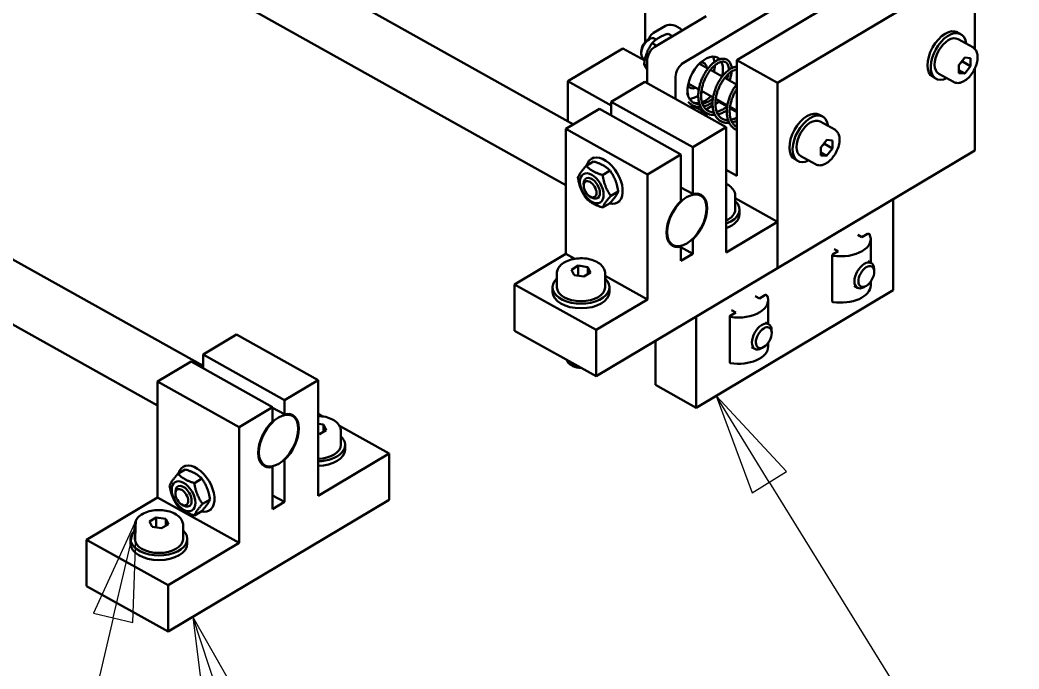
# Model space of a CAD drawing. Header units: millimetres. Extents: x -2685 to 3000, y -4484 to 2121.
# Drawn here: x 2443.1 to 2619.3, y 1311.3 to 1425.7 of the extents above; entities that cross this region are included whole.
import ezdxf

# ---------------------------------------------------------------- set-up
doc = ezdxf.new("R2010")
doc.units = ezdxf.units.MM
doc.header["$LTSCALE"] = 7.142857
doc.layers.add('Symbol (ISO)', color=7, linetype='Continuous', lineweight=25)
doc.layers.add('Visible (ISO)', color=7, linetype='Continuous', lineweight=50)

# ---------------------------------------------------------------- blocks, each defined once
blk = doc.blocks.new('Balloon11')
at = {"layer": 'Symbol (ISO)'}
for p, q in [((347.084, 182.497), (346.301, 184.871)), ((347.559, 182.654), (346.301, 184.871)), ((346.301, 184.871), (346.609, 182.34))]:
    blk.add_line(p, q, dxfattribs=at)
at = {"layer": 'Symbol (ISO)', "flags": 128}
blk.add_lwpolyline([(347.559, 182.654), (346.301, 184.871)], dxfattribs=at)
at = {"layer": 'Symbol (ISO)'}
blk.add_solid([(347.559, 182.654), (346.301, 184.871), (346.609, 182.34), (347.559, 182.654)], dxfattribs=at)
blk = doc.blocks.new('Balloon12')
at = {"layer": 'Symbol (ISO)'}
for p, q in [((344.911, 187.277), (343.847, 184.96)), ((344.334, 184.845), (344.911, 187.277)), ((344.82, 184.729), (344.911, 187.277)), ((344.334, 184.845), (338.619, 160.767)), ((343.847, 184.96), (344.82, 184.729))]:
    blk.add_line(p, q, dxfattribs=at)
at = {"layer": 'Symbol (ISO)', "flags": 128}
blk.add_lwpolyline([(344.82, 184.729), (344.911, 187.277)], dxfattribs=at)
at = {"layer": 'Symbol (ISO)'}
blk.add_solid([(344.82, 184.729), (344.911, 187.277), (343.847, 184.96), (344.82, 184.729)], dxfattribs=at)
blk = doc.blocks.new('Balloon13')
at = {"layer": 'Symbol (ISO)'}
for p, q in [((360.531, 188.197), (359.217, 190.324)), ((360.956, 188.46), (359.217, 190.324)), ((359.217, 190.324), (360.105, 187.934)), ((360.105, 187.934), (360.956, 188.46)), ((360.531, 188.197), (377.034, 161.477))]:
    blk.add_line(p, q, dxfattribs=at)
at = {"layer": 'Symbol (ISO)', "flags": 128}
blk.add_lwpolyline([(360.956, 188.46), (359.217, 190.324)], dxfattribs=at)
at = {"layer": 'Symbol (ISO)'}
blk.add_solid([(360.956, 188.46), (359.217, 190.324), (360.105, 187.934), (360.956, 188.46)], dxfattribs=at)

msp = doc.modelspace()

# ---------------------------------------------------------------- linework, layer by layer
at = {"layer": 'Visible (ISO)'}
for p, q in [((2540.67, 1407.322), (2454.774, 1455.343)), ((2539.357, 1396.6), (2444.858, 1449.43)), ((2569.496, 1418.66), (2604.278, 1439.398)), ((2592.089, 1437.256), (2560.09, 1418.177)), ((2576.68, 1414.644), (2611.462, 1435.382)), ((2611.462, 1435.382), (2611.462, 1420.629)), ((2553.329, 1421.789), (2553.329, 1432.405)), ((2555.062, 1420.989), (2564.105, 1426.38)), ((2554.813, 1423.433), (2556.9, 1424.677)), ((2553.754, 1422.135), (2554.067, 1422.316)), ((2555.269, 1422.277), (2555.021, 1422.416)), ((2557.369, 1423.297), (2558.176, 1422.846)), ((2608.441, 1423.543), (2609.015, 1423.222)), ((2611.114, 1420.903), (2608.527, 1422.349)), ((2539.683, 1414.915), (2549.422, 1420.721)), ((2553.251, 1418.581), (2549.422, 1420.721)), ((2552.644, 1420.151), (2552.654, 1419.789)), ((2554.557, 1421.631), (2555.374, 1421.175)), ((2553.296, 1418.797), (2553.069, 1418.924)), ((2553.67, 1414.61), (2553.67, 1418.526)), ((2569.496, 1418.66), (2576.68, 1414.644)), ((2569.496, 1398.247), (2569.496, 1418.66)), ((2608.652, 1417.778), (2609.697, 1419.104)), ((2609.298, 1418.401), (2610.735, 1417.598)), ((2609.697, 1419.104), (2610.738, 1419.014)), ((2610.738, 1419.014), (2610.735, 1417.598)), ((2553.144, 1417.936), (2553.67, 1417.642)), ((2564.409, 1417.167), (2562.894, 1418.014)), ((2566.927, 1415.76), (2564.851, 1416.92)), ((2608.648, 1416.361), (2608.652, 1417.778)), ((2608.649, 1416.853), (2609.689, 1416.271)), ((2610.735, 1417.598), (2609.689, 1416.271)), ((2611.462, 1417.123), (2611.462, 1402.722)), ((2539.683, 1407.874), (2539.683, 1414.915)), ((2539.683, 1414.915), (2547.356, 1410.625)), ((2547.356, 1411.309), (2553.269, 1414.835)), ((2553.269, 1414.835), (2567.637, 1406.802)), ((2558.699, 1415.715), (2558.699, 1411.799)), ((2569.444, 1414.352), (2567.368, 1415.513)), ((2604.049, 1415.688), (2604.624, 1415.366)), ((2607.698, 1414.793), (2605.112, 1416.239)), ((2609.689, 1416.271), (2608.648, 1416.361)), ((2562.794, 1413.487), (2560.942, 1414.523)), ((2565.311, 1412.08), (2563.26, 1413.227)), ((2576.68, 1414.644), (2576.68, 1381.984)), ((2547.356, 1408.898), (2547.356, 1411.309)), ((2547.356, 1411.309), (2561.724, 1403.277)), ((2565.715, 1410.916), (2566.527, 1411.4)), ((2567.829, 1410.673), (2565.777, 1411.82)), ((2539.357, 1406.539), (2545.27, 1410.065)), ((2545.27, 1410.065), (2559.638, 1402.032)), ((2562.994, 1409.923), (2562.72, 1410.081)), ((2563.478, 1409.583), (2563.639, 1409.678)), ((2564.086, 1409.945), (2565.225, 1410.624)), ((2567.794, 1410.45), (2566.318, 1411.276)), ((2569.496, 1409.499), (2568.269, 1410.185)), ((2569.496, 1409.74), (2568.294, 1410.412)), ((2569.134, 1409.702), (2569.134, 1409.943)), ((2584.094, 1409.026), (2584.668, 1408.705)), ((2586.767, 1406.386), (2584.18, 1407.832)), ((2539.357, 1384.494), (2539.357, 1406.539)), ((2539.357, 1406.539), (2553.725, 1398.507)), ((2567.637, 1406.802), (2561.724, 1403.277)), ((2567.637, 1384.757), (2567.637, 1406.802)), ((2584.304, 1403.261), (2585.35, 1404.587)), ((2585.35, 1404.587), (2586.391, 1404.497)), ((2586.391, 1404.497), (2586.388, 1403.081)), ((2475.359, 1364.738), (2406.806, 1403.063)), ((2561.724, 1403.277), (2561.724, 1395.052)), ((2576.68, 1381.984), (2611.462, 1402.722)), ((2584.301, 1401.844), (2584.304, 1403.261)), ((2584.951, 1403.884), (2586.388, 1403.081)), ((2586.388, 1403.081), (2585.342, 1401.754)), ((2544.234, 1400.783), (2542.924, 1400.003)), ((2543.839, 1401.252), (2544.236, 1401.489)), ((2559.638, 1402.032), (2553.725, 1398.507)), ((2559.638, 1393.807), (2559.638, 1402.032)), ((2579.702, 1401.171), (2580.277, 1400.849)), ((2583.351, 1400.276), (2580.765, 1401.722)), ((2585.342, 1401.754), (2584.301, 1401.844)), ((2584.302, 1402.336), (2585.342, 1401.754)), ((2547.137, 1399.16), (2545.828, 1398.38)), ((2567.637, 1399.287), (2569.496, 1398.247)), ((2553.725, 1398.507), (2553.725, 1376.461)), ((2467.359, 1357.754), (2396.889, 1397.15)), ((2542.491, 1396.47), (2542.482, 1396.809)), ((2548.589, 1395.491), (2547.28, 1394.71)), ((2559.638, 1396.218), (2561.724, 1395.052)), ((2543.601, 1394.61), (2543.894, 1394.44)), ((2548.448, 1393.522), (2548.845, 1393.759)), ((2563.121, 1394.771), (2562.509, 1395.113)), ((2569.225, 1394.735), (2569.225, 1392.285)), ((2569.225, 1394.317), (2576.68, 1390.149)), ((2597.094, 1394.155), (2597.094, 1378.095)), ((2547.137, 1393.445), (2545.828, 1392.664)), ((2569.975, 1391.469), (2569.975, 1392.285)), ((2576.68, 1390.149), (2567.637, 1384.757)), ((2576.68, 1381.984), (2576.68, 1390.149)), ((2561.639, 1387.054), (2561.724, 1387.006)), ((2561.724, 1387.006), (2561.724, 1384.497)), ((2591.558, 1387.429), (2590.833, 1387.834)), ((2592.548, 1388.018), (2591.558, 1387.429)), ((2593.108, 1382.933), (2593.108, 1387.092)), ((2558.241, 1386.043), (2557.629, 1386.385)), ((2559.467, 1385.857), (2559.638, 1385.762)), ((2559.638, 1383.253), (2559.638, 1385.762)), ((2561.724, 1384.497), (2559.638, 1385.664)), ((2587.385, 1384.94), (2586.395, 1384.35)), ((2586.66, 1385.345), (2587.385, 1384.94)), ((2530.313, 1379.102), (2539.357, 1384.494)), ((2539.357, 1384.494), (2540.913, 1383.624)), ((2561.724, 1384.497), (2559.638, 1383.253)), ((2586.339, 1376.105), (2586.339, 1384.27)), ((2592.63, 1383.2), (2593.206, 1382.878)), ((2540.339, 1381.699), (2541.544, 1382.417)), ((2540.814, 1380.737), (2540.339, 1381.699)), ((2541.544, 1382.417), (2543.224, 1382.174)), ((2541.544, 1380.632), (2541.544, 1382.417)), ((2543.224, 1382.174), (2543.699, 1381.213)), ((2543.224, 1380.929), (2543.224, 1382.174)), ((2544.681, 1362.904), (2576.68, 1381.984)), ((2593.735, 1381.384), (2593.724, 1381.797)), ((2537.769, 1381.048), (2537.769, 1378.598)), ((2542.494, 1380.494), (2540.814, 1380.737)), ((2543.699, 1381.213), (2542.494, 1380.494)), ((2546.269, 1381.048), (2546.269, 1378.598)), ((2546.269, 1380.629), (2553.725, 1376.461)), ((2593.108, 1378.927), (2593.108, 1379.588)), ((2530.313, 1370.937), (2530.313, 1379.102)), ((2530.313, 1379.102), (2544.681, 1371.069)), ((2537.019, 1377.782), (2537.019, 1378.598)), ((2547.019, 1377.782), (2547.019, 1378.598)), ((2562.312, 1357.356), (2597.094, 1378.095)), ((2590.191, 1378.836), (2590.766, 1378.514)), ((2592.316, 1378.846), (2591.958, 1378.639)), ((2553.725, 1376.461), (2544.681, 1371.069)), ((2573.472, 1376.645), (2572.747, 1377.05)), ((2574.461, 1377.234), (2573.472, 1376.645)), ((2575.022, 1372.149), (2575.022, 1376.308)), ((2568.573, 1374.561), (2569.298, 1374.156)), ((2562.312, 1373.417), (2562.312, 1357.356)), ((2568.253, 1365.321), (2568.253, 1373.486)), ((2569.298, 1374.156), (2568.309, 1373.566)), ((2530.313, 1370.937), (2544.681, 1362.904)), ((2544.681, 1371.069), (2544.681, 1362.904)), ((2574.544, 1372.416), (2575.119, 1372.094)), ((2575.649, 1370.6), (2575.638, 1371.013)), ((2475.359, 1366.748), (2481.271, 1370.273)), ((2481.271, 1370.273), (2495.639, 1362.241)), ((2555.129, 1369.133), (2555.129, 1361.373)), ((2572.104, 1368.052), (2572.68, 1367.73)), ((2574.23, 1368.062), (2573.872, 1367.855)), ((2575.022, 1368.143), (2575.022, 1368.805)), ((2467.359, 1361.978), (2473.272, 1365.503)), ((2473.272, 1365.503), (2487.64, 1357.471)), ((2475.359, 1364.337), (2475.359, 1366.748)), ((2475.359, 1366.748), (2489.727, 1358.715)), ((2540.598, 1364.714), (2540.251, 1364.914)), ((2467.359, 1341.565), (2467.359, 1361.978)), ((2467.359, 1361.978), (2481.727, 1353.945)), ((2495.639, 1362.241), (2489.727, 1358.715)), ((2495.639, 1341.828), (2495.639, 1362.241)), ((2562.312, 1357.356), (2555.129, 1361.373)), ((2489.727, 1358.715), (2489.727, 1356.206)), ((2487.64, 1357.471), (2481.727, 1353.945)), ((2487.64, 1354.961), (2487.64, 1357.471)), ((2487.64, 1357.372), (2489.727, 1356.206)), ((2491.123, 1355.925), (2490.511, 1356.267)), ((2495.639, 1356.294), (2496.44, 1355.846)), ((2481.727, 1353.945), (2481.727, 1333.533)), ((2495.639, 1354.526), (2496.617, 1354.385)), ((2497.092, 1353.423), (2495.887, 1352.705)), ((2496.617, 1354.385), (2497.092, 1353.423)), ((2496.617, 1353.14), (2496.617, 1354.385)), ((2499.404, 1354.189), (2508.161, 1349.294)), ((2499.662, 1353.258), (2499.662, 1350.809)), ((2495.887, 1352.705), (2495.639, 1352.741)), ((2500.412, 1349.992), (2500.412, 1350.809)), ((2489.642, 1348.208), (2489.727, 1348.16)), ((2489.727, 1348.16), (2489.727, 1340.752)), ((2508.161, 1349.294), (2495.639, 1341.828)), ((2508.161, 1341.129), (2508.161, 1349.294)), ((2472.236, 1346.484), (2470.927, 1345.703)), ((2471.841, 1346.953), (2472.238, 1347.189)), ((2486.243, 1347.197), (2485.632, 1347.539)), ((2487.469, 1347.011), (2487.64, 1346.916)), ((2487.64, 1339.508), (2487.64, 1346.916)), ((2475.139, 1344.861), (2473.83, 1344.08)), ((2454.837, 1334.099), (2467.359, 1341.565)), ((2467.359, 1341.565), (2481.727, 1333.533)), ((2469.205, 1317.902), (2508.161, 1341.129)), ((2470.493, 1342.171), (2470.484, 1342.51)), ((2476.591, 1341.191), (2475.282, 1340.411)), ((2487.64, 1341.919), (2489.727, 1340.752)), ((2471.603, 1340.31), (2471.896, 1340.141)), ((2475.139, 1339.145), (2473.83, 1338.365)), ((2476.45, 1339.223), (2476.847, 1339.459)), ((2489.727, 1340.752), (2487.64, 1339.508)), ((2465.906, 1337.319), (2467.111, 1338.037)), ((2466.382, 1336.357), (2465.906, 1337.319)), ((2467.111, 1338.037), (2468.791, 1337.794)), ((2467.111, 1336.252), (2467.111, 1338.037)), ((2468.791, 1337.794), (2469.267, 1336.832)), ((2468.791, 1336.549), (2468.791, 1337.794)), ((2463.337, 1336.667), (2463.337, 1334.218)), ((2468.062, 1336.114), (2466.382, 1336.357)), ((2469.267, 1336.832), (2468.062, 1336.114)), ((2471.837, 1336.667), (2471.837, 1334.218)), ((2454.837, 1325.935), (2454.837, 1334.099)), ((2454.837, 1334.099), (2469.205, 1326.067)), ((2462.587, 1333.401), (2462.587, 1334.218)), ((2472.587, 1333.401), (2472.587, 1334.218)), ((2481.727, 1333.533), (2469.205, 1326.067)), ((2454.837, 1325.935), (2469.205, 1317.902)), ((2469.205, 1326.067), (2469.205, 1317.902))]:
    msp.add_line(p, q, dxfattribs=at)
for centre, major_axis, ratio, start_param, end_param in [((2559.076, 1421.027), (-2.177, 3.65), 0.5865704, 5.2084661, 6.2831853), ((2606.245, 1419.616), (-2.196, -3.928), 0.5679804, 3.1415927, 6.2831853), ((2606.82, 1419.294), (-2.196, -3.928), 0.5679804, 2.4619188, 6.9628591), ((2554.045, 1420.67), (-0.976, -1.746), 0.5679804, 3.1415927, 6.2831853), ((2553.736, 1420.842), (-0.766, -1.371), 0.5679804, 3.9032184, 5.5215596), ((2606.82, 1419.294), (-1.708, -3.055), 0.5679804, 3.1415927, 6.2831853), ((2555.062, 1419.356), (-0.976, -1.746), 0.5679804, 3.9190693, 5.4898657), ((2563.916, 1415.151), (2.196, 3.928), 0.5679804, 6.103548, 8.8907254), ((2562.48, 1415.954), (2.196, 3.928), 0.5679804, 5.6320264, 5.9553282), ((2563.916, 1415.151), (2.196, 3.928), 0.5679804, 5.172943, 5.911226), ((2560.09, 1416.544), (0.976, 1.746), 0.5679804, 0.7774767, 2.348273), ((2562.48, 1415.954), (1.22, 2.182), 0.5679804, 5.6396842, 6.6800314), ((2562.48, 1415.954), (-2.196, -3.928), 0.5679804, 2.0313503, 2.3187264), ((2562.48, 1415.954), (-1.22, -2.182), 0.5679804, 5.8863392, 6.9266864), ((2562.48, 1415.954), (-2.196, -3.928), 0.5679804, 1.0146274, 1.1102423), ((2562.48, 1415.954), (-2.196, -3.928), 0.5679804, 0.3421101, 0.8471224), ((2563.916, 1415.151), (-2.196, -3.928), 0.5679804, 0.5940995, 1.1102423), ((2562.679, 1407.247), (-1.792, 3.006), 0.5865704, 4.8704554, 6.1087574), ((2563.916, 1415.151), (-2.196, -3.928), 0.5679804, 0.0337337, 0.4346388), ((2562.958, 1407.413), (1.588, -2.663), 0.5865704, 1.6920289, 2.3316436), ((2581.898, 1405.099), (-2.196, -3.928), 0.5679804, 3.1415927, 6.2831853), ((2582.472, 1404.777), (-2.196, -3.928), 0.5679804, 2.4619188, 6.9628591), ((2582.472, 1404.777), (-1.708, -3.055), 0.5679804, 3.1415927, 6.2831853), ((2546.144, 1397.387), (2.305, -3.865), 0.5865704, 5.7586721, 9.9492912), ((2543.918, 1396.06), (1.024, -1.718), 0.5865704, 5.4732362, 10.234727), ((2560.681, 1390.407), (-2.513, -4.495), 0.5679804, 4.2146152, 6.7651161), ((2560.681, 1390.407), (2.513, 4.495), 0.5679804, 4.2146152, 6.7651161), ((2564.975, 1392.285), (5, 0), 0.5773503, 5.2739142, 6.8379963), ((2564.975, 1392.285), (4.25, 0), 0.5773503, 5.3893723, 6.2831853), ((2564.975, 1391.469), (5, 0), 0.5773503, 5.2739142, 6.2831853), ((2587.848, 1387.092), (5.26, 0), 0.5773503, 4.4508363, 6.5769382), ((2592.691, 1387.938), (0.2, 0), 0.5773503, 0.2937529, 2.3722946), ((2586.539, 1384.27), (-0.2, 0), 0.5773503, 5.5138873, 7.592429), ((2591.986, 1380.696), (1.22, 2.182), 0.5679804, 5.5215596, 10.1864037), ((2542.019, 1378.598), (5, 0), 0.5773503, 2.5867816, 6.8379963), ((2542.019, 1378.598), (4.25, 0), 0.5773503, 3.1415927, 6.2831853), ((2587.848, 1378.927), (5.26, 0), 0.5773503, 4.4508363, 6.2831853), ((2542.019, 1377.782), (5, 0), 0.5773503, 3.1415927, 6.2831853), ((2569.761, 1376.308), (5.26, 0), 0.5773503, 4.4508363, 6.5769382), ((2574.605, 1377.154), (0.2, 0), 0.5773503, 0.2937529, 2.3722946), ((2586.539, 1376.105), (-0.2, 0), 0.5773503, 0, 1.3092437), ((2568.453, 1373.486), (-0.2, 0), 0.5773503, 5.5138873, 7.592429), ((2573.9, 1369.912), (1.22, 2.182), 0.5679804, 5.5215596, 10.1864037), ((2569.761, 1368.143), (5.26, 0), 0.5773503, 4.4508363, 6.2831853), ((2542.019, 1365.935), (-2.5, 0), 0.5773503, 0.105633, 1.4973635), ((2542.019, 1365.534), (2.009, 0), 0.5773503, 3.9269908, 4.7289087), ((2568.453, 1365.321), (-0.2, 0), 0.5773503, 0, 1.3092437), ((2488.683, 1351.561), (-2.513, -4.495), 0.5679804, 4.2146152, 6.7651161), ((2488.683, 1351.561), (2.513, 4.495), 0.5679804, 4.2146152, 6.7651161), ((2495.412, 1350.809), (5, 0), 0.5773503, 4.7579408, 6.8379963), ((2495.412, 1350.809), (4.25, 0), 0.5773503, 4.7659864, 6.2831853), ((2495.412, 1349.992), (5, 0), 0.5773503, 4.7579408, 6.2831853), ((2474.146, 1343.088), (2.305, -3.865), 0.5865704, 5.7586721, 9.9492912), ((2471.92, 1341.76), (1.024, -1.718), 0.5865704, 5.4732362, 10.234727), ((2467.587, 1334.218), (5, 0), 0.5773503, 2.5867816, 6.8379963), ((2467.587, 1334.218), (4.25, 0), 0.5773503, 3.1415927, 6.2831853), ((2467.587, 1333.401), (5, 0), 0.5773503, 3.1415927, 6.2831853)]:
    msp.add_ellipse(centre, major_axis=major_axis, ratio=ratio, start_param=start_param, end_param=end_param, dxfattribs=at)
for centre, major_axis, ratio in [((2543.918, 1396.06), (-1.485, 2.491), 0.5865704), ((2543.619, 1395.882), (-0.804, 1.349), 0.5865704), ((2560.681, 1390.407), (2.44, 4.364), 0.5679804), ((2592.338, 1380.499), (-0.98, -1.754), 0.5679804), ((2574.252, 1369.715), (-0.98, -1.754), 0.5679804), ((2488.683, 1351.561), (-2.44, -4.364), 0.5679804), ((2471.92, 1341.76), (-1.485, 2.491), 0.5865704), ((2471.621, 1341.582), (-0.804, 1.349), 0.5865704)]:
    msp.add_ellipse(centre, major_axis=major_axis, ratio=ratio, dxfattribs=at)
for points, knots in [([(2553.925, 1422.234), (2554.002, 1422.49), (2554.116, 1422.727), (2554.415, 1423.135), (2554.6, 1423.306), (2554.813, 1423.433)], [6.56541175, 6.56541175, 6.56541175, 6.56541175, 6.81396436, 6.81396436, 7.05733401, 7.05733401, 7.05733401, 7.05733401]), ([(2611.114, 1420.903), (2611.301, 1420.798), (2611.463, 1420.65), (2611.729, 1420.278), (2611.826, 1420.051), (2611.955, 1419.522), (2611.976, 1419.213), (2611.931, 1418.557), (2611.862, 1418.208), (2611.645, 1417.514), (2611.498, 1417.17), (2611.14, 1416.515), (2610.93, 1416.206), (2610.465, 1415.649), (2610.21, 1415.401), (2609.674, 1414.994), (2609.392, 1414.835), (2608.828, 1414.635), (2608.544, 1414.59), (2608.069, 1414.637), (2607.873, 1414.696), (2607.698, 1414.793)], [2.3452042, 2.3452042, 2.3452042, 2.3452042, 2.6067885, 2.6067885, 2.8935813, 2.8935813, 3.2222583, 3.2222583, 3.5624792, 3.5624792, 3.8996199, 3.8996199, 4.2349557, 4.2349557, 4.5717748, 4.5717748, 4.9118602, 4.9118602, 5.2428607, 5.2428607, 5.4867969, 5.4867969, 5.4867969, 5.4867969]), ([(2565.638, 1408.99), (2565.514, 1408.98), (2565.392, 1408.977), (2565.077, 1408.991), (2564.888, 1409.019), (2564.529, 1409.114), (2564.359, 1409.181), (2564.041, 1409.349), (2563.893, 1409.451), (2563.62, 1409.688), (2563.494, 1409.824), (2563.268, 1410.127), (2563.167, 1410.296), (2562.992, 1410.663), (2562.919, 1410.862), (2562.803, 1411.286), (2562.76, 1411.51), (2562.706, 1411.978), (2562.694, 1412.221), (2562.702, 1412.719), (2562.721, 1412.973), (2562.79, 1413.488), (2562.839, 1413.748), (2562.964, 1414.266), (2563.04, 1414.525), (2563.216, 1415.034), (2563.317, 1415.285), (2563.539, 1415.774), (2563.661, 1416.012), (2563.923, 1416.47), (2564.062, 1416.689), (2564.356, 1417.104), (2564.509, 1417.3), (2564.827, 1417.663), (2564.991, 1417.83), (2565.325, 1418.132), (2565.495, 1418.267), (2565.837, 1418.5), (2566.009, 1418.599), (2566.35, 1418.755), (2566.519, 1418.813), (2566.846, 1418.885), (2567.004, 1418.9), (2567.301, 1418.887), (2567.439, 1418.861), (2567.691, 1418.772), (2567.806, 1418.712), (2568.013, 1418.56), (2568.106, 1418.469), (2568.272, 1418.255), (2568.344, 1418.131), (2568.464, 1417.851), (2568.511, 1417.693), (2568.562, 1417.425), (2568.576, 1417.322), (2568.585, 1417.216)], [15.8070899, 15.8070899, 15.8070899, 15.8070899, 15.9045567, 15.9045567, 16.0623182, 16.0623182, 16.2159698, 16.2159698, 16.3676443, 16.3676443, 16.5206618, 16.5206618, 16.6774352, 16.6774352, 16.8382581, 16.8382581, 17.0018151, 17.0018151, 17.1665669, 17.1665669, 17.3315395, 17.3315395, 17.4963229, 17.4963229, 17.6608348, 17.6608348, 17.8251462, 17.8251462, 17.9893966, 17.9893966, 18.1537637, 18.1537637, 18.3184562, 18.3184562, 18.4837009, 18.4837009, 18.6496669, 18.6496669, 18.8161567, 18.8161567, 18.9816554, 18.9816554, 19.141723, 19.141723, 19.2907258, 19.2907258, 19.4300398, 19.4300398, 19.5685192, 19.5685192, 19.7148995, 19.7148995, 19.8721686, 19.8721686, 19.964392, 19.964392, 19.964392, 19.964392]), ([(2565.435, 1409.48), (2565.342, 1409.479), (2565.252, 1409.482), (2564.999, 1409.507), (2564.843, 1409.542), (2564.543, 1409.646), (2564.4, 1409.717), (2564.134, 1409.896), (2564.011, 1410.004), (2563.79, 1410.253), (2563.692, 1410.392), (2563.524, 1410.697), (2563.453, 1410.861), (2563.337, 1411.212), (2563.291, 1411.398), (2563.226, 1411.789), (2563.207, 1411.994), (2563.193, 1412.418), (2563.199, 1412.638), (2563.237, 1413.086), (2563.269, 1413.315), (2563.357, 1413.777), (2563.413, 1414.01), (2563.549, 1414.474), (2563.628, 1414.705), (2563.807, 1415.159), (2563.907, 1415.382), (2564.123, 1415.815), (2564.24, 1416.024), (2564.487, 1416.423), (2564.617, 1416.613), (2564.886, 1416.969), (2565.025, 1417.135), (2565.308, 1417.439), (2565.451, 1417.577), (2565.737, 1417.821), (2565.88, 1417.928), (2566.159, 1418.109), (2566.295, 1418.183), (2566.559, 1418.298), (2566.685, 1418.339), (2566.926, 1418.39), (2567.039, 1418.399), (2567.256, 1418.387), (2567.358, 1418.364), (2567.555, 1418.281), (2567.648, 1418.217), (2567.808, 1418.048), (2567.876, 1417.946), (2567.982, 1417.713), (2568.021, 1417.587), (2568.076, 1417.312), (2568.092, 1417.163), (2568.096, 1416.974), (2568.096, 1416.945), (2568.096, 1416.916)], [15.8587348, 15.8587348, 15.8587348, 15.8587348, 15.9474702, 15.9474702, 16.1133705, 16.1133705, 16.2853165, 16.2853165, 16.4586376, 16.4586376, 16.6266692, 16.6266692, 16.7887062, 16.7887062, 16.9472691, 16.9472691, 17.1044445, 17.1044445, 17.2613476, 17.2613476, 17.4184444, 17.4184444, 17.5758571, 17.5758571, 17.733543, 17.733543, 17.8913832, 17.8913832, 18.0492191, 18.0492191, 18.2068619, 18.2068619, 18.3640933, 18.3640933, 18.5206766, 18.5206766, 18.6764197, 18.6764197, 18.8314045, 18.8314045, 18.9866677, 18.9866677, 19.1459658, 19.1459658, 19.3192899, 19.3192899, 19.5178661, 19.5178661, 19.7033261, 19.7033261, 19.8659053, 19.8659053, 20.0217921, 20.0217921, 20.0498129, 20.0498129, 20.0498129, 20.0498129]), ([(2568.155, 1407.582), (2568.018, 1407.571), (2567.883, 1407.57), (2567.557, 1407.588), (2567.369, 1407.619), (2567.012, 1407.719), (2566.844, 1407.788), (2566.529, 1407.961), (2566.382, 1408.065), (2566.112, 1408.306), (2565.988, 1408.444), (2565.765, 1408.752), (2565.666, 1408.923), (2565.495, 1409.294), (2565.423, 1409.495), (2565.311, 1409.921), (2565.27, 1410.147), (2565.22, 1410.617), (2565.21, 1410.861), (2565.222, 1411.36), (2565.243, 1411.616), (2565.316, 1412.131), (2565.366, 1412.391), (2565.495, 1412.909), (2565.573, 1413.167), (2565.752, 1413.676), (2565.854, 1413.926), (2566.08, 1414.414), (2566.203, 1414.65), (2566.466, 1415.105), (2566.607, 1415.323), (2566.902, 1415.735), (2567.057, 1415.929), (2567.375, 1416.288), (2567.54, 1416.454), (2567.874, 1416.752), (2568.045, 1416.885), (2568.387, 1417.113), (2568.559, 1417.209), (2568.899, 1417.36), (2569.068, 1417.416), (2569.322, 1417.467), (2569.41, 1417.479), (2569.496, 1417.485)], [9.5239043, 9.5239043, 9.5239043, 9.5239043, 9.6316705, 9.6316705, 9.7891489, 9.7891489, 9.9425859, 9.9425859, 10.0942459, 10.0942459, 10.2474526, 10.2474526, 10.4045016, 10.4045016, 10.5655499, 10.5655499, 10.7292261, 10.7292261, 10.8940144, 10.8940144, 11.0589824, 11.0589824, 11.2237485, 11.2237485, 11.3882443, 11.3882443, 11.5525471, 11.5525471, 11.7167993, 11.7167993, 11.8811808, 11.8811808, 12.0459021, 12.0459021, 12.2111897, 12.2111897, 12.3772026, 12.3772026, 12.5436969, 12.5436969, 12.7090173, 12.7090173, 12.7972591, 12.7972591, 12.7972591, 12.7972591]), ([(2567.952, 1408.073), (2567.852, 1408.071), (2567.755, 1408.076), (2567.496, 1408.104), (2567.34, 1408.14), (2567.042, 1408.247), (2566.9, 1408.32), (2566.635, 1408.502), (2566.513, 1408.612), (2566.294, 1408.863), (2566.198, 1409.003), (2566.032, 1409.31), (2565.961, 1409.475), (2565.847, 1409.828), (2565.803, 1410.015), (2565.74, 1410.408), (2565.722, 1410.614), (2565.711, 1411.039), (2565.718, 1411.259), (2565.758, 1411.708), (2565.791, 1411.937), (2565.881, 1412.4), (2565.938, 1412.633), (2566.076, 1413.097), (2566.156, 1413.327), (2566.337, 1413.781), (2566.437, 1414.003), (2566.655, 1414.435), (2566.772, 1414.643), (2567.02, 1415.041), (2567.151, 1415.23), (2567.421, 1415.584), (2567.56, 1415.749), (2567.843, 1416.05), (2567.987, 1416.187), (2568.272, 1416.428), (2568.415, 1416.534), (2568.693, 1416.712), (2568.83, 1416.784), (2569.092, 1416.896), (2569.218, 1416.936), (2569.391, 1416.971), (2569.445, 1416.979), (2569.496, 1416.983)], [9.5755491, 9.5755491, 9.5755491, 9.5755491, 9.6712496, 9.6712496, 9.8374161, 9.8374161, 10.0095633, 10.0095633, 10.1827674, 10.1827674, 10.3505136, 10.3505136, 10.5123471, 10.5123471, 10.6708156, 10.6708156, 10.8279624, 10.8279624, 10.9848676, 10.9848676, 11.1419771, 11.1419771, 11.2994031, 11.2994031, 11.4570983, 11.4570983, 11.6149419, 11.6149419, 11.7727736, 11.7727736, 11.9304034, 11.9304034, 12.087612, 12.087612, 12.2441625, 12.2441625, 12.3998681, 12.3998681, 12.5548326, 12.5548326, 12.7101618, 12.7101618, 12.7827731, 12.7827731, 12.7827731, 12.7827731]), ([(2568.585, 1416.642), (2568.578, 1416.541), (2568.567, 1416.438), (2568.521, 1416.115), (2568.475, 1415.89), (2568.358, 1415.457), (2568.291, 1415.25), (2568.213, 1415.041)], [20.12266362, 20.12266362, 20.12266362, 20.12266362, 20.20294119, 20.20294119, 20.36914924, 20.36914924, 20.51698897, 20.51698897, 20.51698897, 20.51698897]), ([(2568.027, 1416.218), (2568.01, 1416.124), (2567.989, 1416.028), (2567.919, 1415.735), (2567.858, 1415.534), (2567.781, 1415.315), (2567.776, 1415.301), (2567.771, 1415.288)], [20.25443023, 20.25443023, 20.25443023, 20.25443023, 20.33215926, 20.33215926, 20.48850013, 20.48850013, 20.49894538, 20.49894538, 20.49894538, 20.49894538]), ([(2569.496, 1406.331), (2569.384, 1406.374), (2569.276, 1406.425), (2569.017, 1406.573), (2568.872, 1406.679), (2568.604, 1406.925), (2568.482, 1407.065), (2568.262, 1407.377), (2568.165, 1407.55), (2567.997, 1407.925), (2567.928, 1408.127), (2567.819, 1408.557), (2567.78, 1408.784), (2567.734, 1409.257), (2567.727, 1409.502), (2567.742, 1410.002), (2567.766, 1410.258), (2567.842, 1410.774), (2567.894, 1411.034), (2568.026, 1411.552), (2568.106, 1411.81), (2568.289, 1412.317), (2568.392, 1412.567), (2568.62, 1413.053), (2568.744, 1413.288), (2569.01, 1413.741), (2569.152, 1413.957), (2569.364, 1414.25), (2569.43, 1414.336), (2569.496, 1414.42)], [3.5678029, 3.5678029, 3.5678029, 3.5678029, 3.6691941, 3.6691941, 3.8208544, 3.8208544, 3.9742602, 3.9742602, 4.1315852, 4.1315852, 4.2928526, 4.2928526, 4.4566415, 4.4566415, 4.6214624, 4.6214624, 4.7864244, 4.7864244, 4.9511729, 4.9511729, 5.1156531, 5.1156531, 5.2799478, 5.2799478, 5.4442026, 5.4442026, 5.6085993, 5.6085993, 5.6798278, 5.6798278, 5.6798278, 5.6798278]), ([(2569.496, 1406.878), (2569.417, 1406.918), (2569.341, 1406.964), (2569.136, 1407.108), (2569.015, 1407.219), (2568.799, 1407.473), (2568.703, 1407.615), (2568.539, 1407.924), (2568.47, 1408.09), (2568.358, 1408.445), (2568.315, 1408.633), (2568.255, 1409.027), (2568.237, 1409.233), (2568.228, 1409.66), (2568.236, 1409.88), (2568.279, 1410.33), (2568.313, 1410.56), (2568.405, 1411.022), (2568.463, 1411.255), (2568.603, 1411.719), (2568.684, 1411.949), (2568.866, 1412.402), (2568.967, 1412.624), (2569.187, 1413.054), (2569.305, 1413.262), (2569.452, 1413.496), (2569.474, 1413.53), (2569.496, 1413.565)], [3.6378433, 3.6378433, 3.6378433, 3.6378433, 3.7337782, 3.7337782, 3.9068521, 3.9068521, 4.0743143, 4.0743143, 4.2359505, 4.2359505, 4.3943287, 4.3943287, 4.5514491, 4.5514491, 4.7083571, 4.7083571, 4.8654793, 4.8654793, 5.0229184, 5.0229184, 5.1806228, 5.1806228, 5.3384693, 5.3384693, 5.4962965, 5.4962965, 5.5243495, 5.5243495, 5.5243495, 5.5243495]), ([(2562.917, 1410.887), (2562.832, 1410.886), (2562.749, 1410.889), (2562.503, 1410.911), (2562.346, 1410.944), (2562.045, 1411.045), (2561.901, 1411.115), (2561.633, 1411.29), (2561.509, 1411.397), (2561.286, 1411.643), (2561.187, 1411.781), (2561.017, 1412.083), (2560.944, 1412.247), (2560.837, 1412.563), (2560.797, 1412.712), (2560.766, 1412.867)], [22.1419204, 22.1419204, 22.1419204, 22.1419204, 22.2236786, 22.2236786, 22.3893145, 22.3893145, 22.5610495, 22.5610495, 22.7344739, 22.7344739, 22.9027915, 22.9027915, 23.0650377, 23.0650377, 23.1938176, 23.1938176, 23.1938176, 23.1938176]), ([(2565.277, 1411.852), (2565.117, 1411.729), (2564.955, 1411.616), (2564.608, 1411.4), (2564.423, 1411.3), (2564.056, 1411.132), (2563.874, 1411.063), (2563.605, 1410.985), (2563.515, 1410.962), (2563.427, 1410.945)], [21.45176685, 21.45176685, 21.45176685, 21.45176685, 21.59119805, 21.59119805, 21.74813221, 21.74813221, 21.90514149, 21.90514149, 21.98451607, 21.98451607, 21.98451607, 21.98451607]), ([(2563.121, 1410.397), (2563.01, 1410.388), (2562.901, 1410.385), (2562.597, 1410.394), (2562.407, 1410.419), (2562.045, 1410.51), (2561.874, 1410.574), (2561.553, 1410.738), (2561.404, 1410.838), (2561.144, 1411.057), (2561.031, 1411.173), (2560.928, 1411.3)], [22.09027556, 22.09027556, 22.09027556, 22.09027556, 22.17742627, 22.17742627, 22.33546961, 22.33546961, 22.48934513, 22.48934513, 22.64104857, 22.64104857, 22.77592697, 22.77592697, 22.77592697, 22.77592697]), ([(2565.219, 1411.195), (2565.044, 1411.078), (2564.867, 1410.973), (2564.475, 1410.767), (2564.259, 1410.673), (2563.911, 1410.551), (2563.777, 1410.512), (2563.645, 1410.481)], [21.54851805, 21.54851805, 21.54851805, 21.54851805, 21.68653411, 21.68653411, 21.85143734, 21.85143734, 21.95398632, 21.95398632, 21.95398632, 21.95398632]), ([(2567.794, 1410.445), (2567.626, 1410.316), (2567.456, 1410.198), (2567.101, 1409.979), (2566.917, 1409.881), (2566.55, 1409.715), (2566.368, 1409.648), (2566.106, 1409.574), (2566.025, 1409.554), (2565.944, 1409.537)], [15.16858149, 15.16858149, 15.16858149, 15.16858149, 15.31474194, 15.31474194, 15.47166976, 15.47166976, 15.62869661, 15.62869661, 15.70133044, 15.70133044, 15.70133044, 15.70133044]), ([(2567.736, 1409.788), (2567.548, 1409.662), (2567.356, 1409.549), (2566.95, 1409.341), (2566.735, 1409.249), (2566.4, 1409.136), (2566.281, 1409.102), (2566.162, 1409.073)], [15.26533291, 15.26533291, 15.26533291, 15.26533291, 15.41398293, 15.41398293, 15.57886472, 15.57886472, 15.67080077, 15.67080077, 15.67080077, 15.67080077]), ([(2568.441, 1410.33), (2568.43, 1410.321), (2568.419, 1410.311), (2568.36, 1410.26), (2568.313, 1410.22), (2568.265, 1410.181)], [15.074960679, 15.074960679, 15.074960679, 15.074960679, 15.084331272, 15.084331272, 15.123445638, 15.123445638, 15.123445638, 15.123445638]), ([(2569.496, 1408.511), (2569.406, 1408.464), (2569.316, 1408.42), (2569.043, 1408.299), (2568.861, 1408.233), (2568.608, 1408.163), (2568.534, 1408.145), (2568.461, 1408.13)], [9.11841577, 9.11841577, 9.11841577, 9.11841577, 9.19518646, 9.19518646, 9.35223241, 9.35223241, 9.41814472, 9.41814472, 9.41814472, 9.41814472]), ([(2569.496, 1407.954), (2569.33, 1407.876), (2569.163, 1407.81), (2568.89, 1407.721), (2568.784, 1407.691), (2568.679, 1407.666)], [9.1781402, 9.1781402, 9.1781402, 9.1781402, 9.30628876, 9.30628876, 9.38761521, 9.38761521, 9.38761521, 9.38761521]), ([(2586.767, 1406.386), (2586.954, 1406.282), (2587.116, 1406.133), (2587.382, 1405.761), (2587.479, 1405.534), (2587.608, 1405.005), (2587.629, 1404.696), (2587.584, 1404.04), (2587.515, 1403.691), (2587.298, 1402.998), (2587.15, 1402.653), (2586.793, 1401.999), (2586.583, 1401.689), (2586.118, 1401.132), (2585.863, 1400.884), (2585.327, 1400.477), (2585.045, 1400.318), (2584.481, 1400.118), (2584.197, 1400.074), (2583.722, 1400.12), (2583.526, 1400.179), (2583.351, 1400.276)], [2.3452042, 2.3452042, 2.3452042, 2.3452042, 2.6067885, 2.6067885, 2.8935813, 2.8935813, 3.2222583, 3.2222583, 3.5624792, 3.5624792, 3.8996199, 3.8996199, 4.2349557, 4.2349557, 4.5717748, 4.5717748, 4.9118602, 4.9118602, 5.2428607, 5.2428607, 5.4867969, 5.4867969, 5.4867969, 5.4867969]), ([(2567.637, 1396.827), (2567.946, 1396.674), (2568.224, 1396.492), (2568.727, 1396.042), (2568.941, 1395.764), (2569.172, 1395.226), (2569.225, 1394.981), (2569.225, 1394.735)], [4.65176556, 4.65176556, 4.65176556, 4.65176556, 4.94050631, 4.94050631, 5.27047857, 5.27047857, 5.51388726, 5.51388726, 5.51388726, 5.51388726]), ([(2537.769, 1381.048), (2537.769, 1381.313), (2537.831, 1381.577), (2538.068, 1382.087), (2538.252, 1382.329), (2538.737, 1382.786), (2539.051, 1382.993), (2539.773, 1383.34), (2540.184, 1383.476), (2541.048, 1383.66), (2541.501, 1383.708), (2542.407, 1383.716), (2542.86, 1383.677), (2543.727, 1383.511), (2544.14, 1383.385), (2544.89, 1383.051), (2545.226, 1382.842), (2545.771, 1382.355), (2545.985, 1382.076), (2546.216, 1381.539), (2546.269, 1381.293), (2546.269, 1381.048)], [2.3722946, 2.3722946, 2.3722946, 2.3722946, 2.6349032, 2.6349032, 2.9217379, 2.9217379, 3.2495681, 3.2495681, 3.5897658, 3.5897658, 3.9273066, 3.9273066, 4.2631117, 4.2631117, 4.6003574, 4.6003574, 4.9405063, 4.9405063, 5.2704786, 5.2704786, 5.5138873, 5.5138873, 5.5138873, 5.5138873]), ([(2495.639, 1355.919), (2495.994, 1355.908), (2496.346, 1355.869), (2497.12, 1355.721), (2497.533, 1355.595), (2498.283, 1355.261), (2498.619, 1355.053), (2499.164, 1354.565), (2499.377, 1354.287), (2499.609, 1353.749), (2499.662, 1353.504), (2499.662, 1353.258)], [3.9994915, 3.9994915, 3.9994915, 3.9994915, 4.2631117, 4.2631117, 4.6003574, 4.6003574, 4.9405063, 4.9405063, 5.2704786, 5.2704786, 5.5138873, 5.5138873, 5.5138873, 5.5138873]), ([(2463.337, 1336.667), (2463.337, 1336.933), (2463.398, 1337.197), (2463.636, 1337.707), (2463.819, 1337.949), (2464.304, 1338.406), (2464.619, 1338.613), (2465.341, 1338.96), (2465.751, 1339.095), (2466.615, 1339.279), (2467.068, 1339.328), (2467.975, 1339.336), (2468.428, 1339.296), (2469.294, 1339.131), (2469.708, 1339.004), (2470.458, 1338.67), (2470.793, 1338.462), (2471.339, 1337.975), (2471.552, 1337.696), (2471.784, 1337.158), (2471.837, 1336.913), (2471.837, 1336.667)], [2.3722946, 2.3722946, 2.3722946, 2.3722946, 2.6349032, 2.6349032, 2.9217379, 2.9217379, 3.2495681, 3.2495681, 3.5897658, 3.5897658, 3.9273066, 3.9273066, 4.2631117, 4.2631117, 4.6003574, 4.6003574, 4.9405063, 4.9405063, 5.2704786, 5.2704786, 5.5138873, 5.5138873, 5.5138873, 5.5138873])]:
    msp.add_open_spline(points, degree=3, knots=knots, dxfattribs=at)
for points, weights in [([(2557.369, 1423.297), (2555.544, 1422.698), (2554.557, 1421.631)], [1, 1.15470053838, 1]), ([(2554.557, 1421.631), (2553.431, 1420.018), (2553.144, 1417.936)], [1, 1.15470053838, 1]), ([(2608.651, 1417.756), (2608.902, 1418.083), (2609.298, 1418.401)], [1.07709554955, 1.08178903392, 1]), ([(2609.298, 1418.401), (2609.28, 1418.482), (2609.266, 1418.557)], [1, 1.01354208328, 1.02471328898]), ([(2553.144, 1417.936), (2553.305, 1417.488), (2553.67, 1416.972)], [1, 1.08340707069, 1.07687600007]), ([(2584.304, 1403.239), (2584.555, 1403.567), (2584.951, 1403.884)], [1.07709554955, 1.08178903392, 1]), ([(2584.951, 1403.884), (2584.933, 1403.965), (2584.919, 1404.04)], [1, 1.01354208328, 1.02471328898]), ([(2547.137, 1399.16), (2546.091, 1400.214), (2544.234, 1400.783)], [1, 1.15470053838, 1]), ([(2541.473, 1397.957), (2541.793, 1398.738), (2542.924, 1400.003)], [1, 1.15470053838, 1]), ([(2542.924, 1400.003), (2543.97, 1398.949), (2545.828, 1398.38)], [1, 1.15470053838, 1]), ([(2548.589, 1395.491), (2548.269, 1397.567), (2547.137, 1399.16)], [1, 1.15470053838, 1]), ([(2542.924, 1394.287), (2541.793, 1395.88), (2541.473, 1397.957)], [1, 1.15470053838, 1]), ([(2545.828, 1398.38), (2546.148, 1396.303), (2547.28, 1394.71)], [1, 1.15470053838, 1]), ([(2547.137, 1393.445), (2548.269, 1394.71), (2548.589, 1395.491)], [1, 1.15470053838, 1]), ([(2545.828, 1392.664), (2543.97, 1393.234), (2542.924, 1394.287)], [1, 1.15470053838, 1]), ([(2547.28, 1394.71), (2546.148, 1393.445), (2545.828, 1392.664)], [1, 1.15470053838, 1]), ([(2475.139, 1344.861), (2474.093, 1345.914), (2472.236, 1346.484)], [1, 1.15470053838, 1]), ([(2469.475, 1343.657), (2469.795, 1344.438), (2470.927, 1345.703)], [1, 1.15470053838, 1]), ([(2470.927, 1345.703), (2471.973, 1344.65), (2473.83, 1344.08)], [1, 1.15470053838, 1]), ([(2476.591, 1341.191), (2476.271, 1343.268), (2475.139, 1344.861)], [1, 1.15470053838, 1]), ([(2470.927, 1339.988), (2469.795, 1341.58), (2469.475, 1343.657)], [1, 1.15470053838, 1]), ([(2473.83, 1344.08), (2474.15, 1342.003), (2475.282, 1340.411)], [1, 1.15470053838, 1]), ([(2475.139, 1339.145), (2476.271, 1340.41), (2476.591, 1341.191)], [1, 1.15470053838, 1]), ([(2473.83, 1338.365), (2471.973, 1338.934), (2470.927, 1339.988)], [1, 1.15470053838, 1]), ([(2475.282, 1340.411), (2474.15, 1339.146), (2473.83, 1338.365)], [1, 1.15470053838, 1])]:
    msp.add_rational_spline(points, weights, degree=2, dxfattribs=at)
msp.add_open_spline([(2565.924, 1411.738), (2565.866, 1411.687), (2565.807, 1411.637), (2565.748, 1411.589)], degree=3, dxfattribs=at)

# ---------------------------------------------------------------- block references
at = {"layer": 'Symbol (ISO)', "xscale": 7.142857142857142, "yscale": 7.142857142857142, "zscale": 7.142857142857142}
for name in ['Balloon13', 'Balloon12', 'Balloon11']:
    msp.add_blockref(name, (0, 0), dxfattribs=at)

doc.saveas('drawing.dxf')
